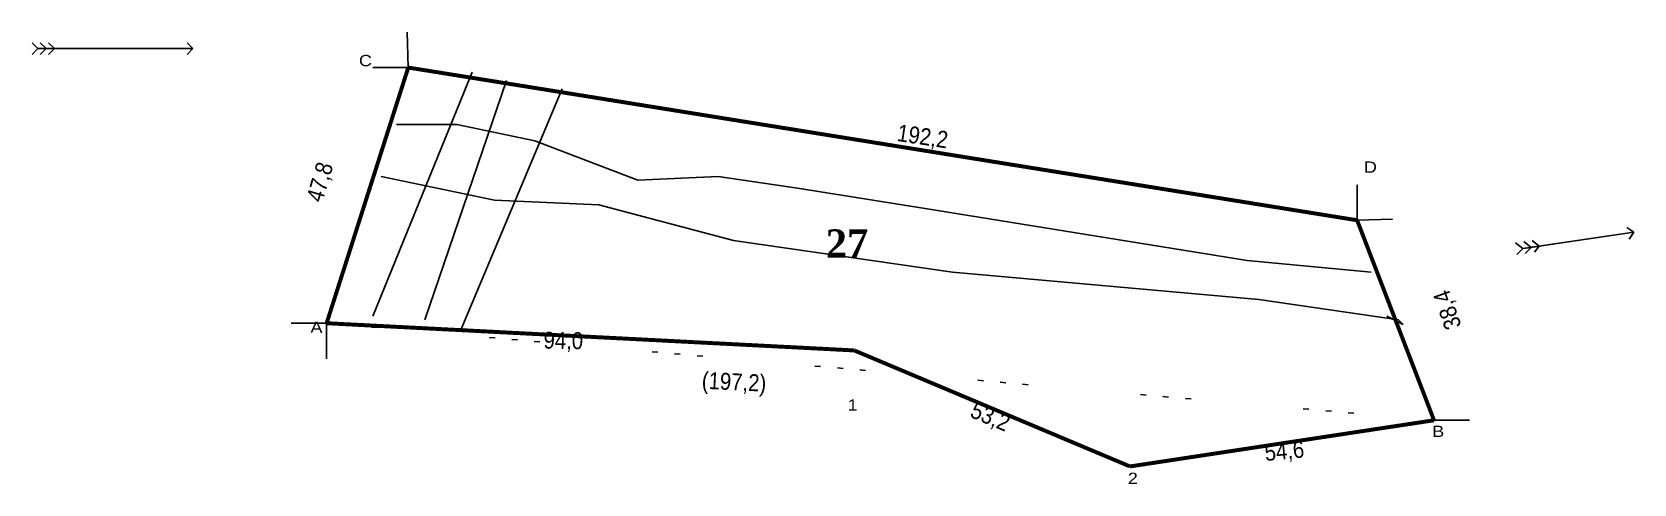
# Model space of a CAD drawing. Header units: metres. Extents: x 67 to 351, y 285 to 365.
import ezdxf
from ezdxf.enums import TextEntityAlignment as Align

# ---------------------------------------------------------------- set-up
doc = ezdxf.new("R2010")
doc.units = ezdxf.units.M
doc.linetypes.add('CHAINLINE', pattern=[29, -10, 1, -3, 1, -3, 1, -10])
for name, color, linetype in [('BLUE_STROKES', 5, 'Continuous'), ('BOUNDARY_DIMENSIONS', 220, 'Continuous'), ('CHAIN_LINES', 251, 'CHAINLINE'), ('CHAINLINE_DIMENSIONS', 251, 'Continuous'), ('SEPARATION_LINE', 7, 'Continuous'), ('STONES', 7, 'Continuous'), ('SURVEY_NUMBER', 1, 'Continuous')]:
    doc.layers.add(name, color=color, linetype=linetype)
doc.layers.add('BOUNDARY', color=1, linetype='Continuous', lineweight=100)
doc.styles.add('TIMES_NEW_ROMAN', font='timesbd.ttf')

msp = doc.modelspace()

# ---------------------------------------------------------------- linework, layer by layer
at = {"layer": 'BLUE_STROKES'}
for points in [[(68.033196, 362.21377500000006), (66.98330100000001, 363.26367000000005)], [(66.98330100000001, 363.26367000000005), (68.033196, 362.21377500000006)], [(68.033196, 362.21377500000006), (66.98330100000001, 361.16388000000006)], [(68.033196, 362.21377500000006), (95.540445, 362.21377500000006)], [(69.503049, 362.21377500000006), (68.033196, 362.21377500000006)], [(69.503049, 362.21377500000006), (68.45315400000001, 363.26367000000005)], [(68.45315400000001, 363.26367000000005), (69.503049, 362.21377500000006)], [(69.503049, 362.21377500000006), (68.45315400000001, 361.16388000000006)], [(68.45315400000001, 361.16388000000006), (69.503049, 362.21377500000006)], [(70.972902, 362.21377500000006), (69.503049, 362.21377500000006)], [(70.972902, 362.21377500000006), (69.92300700000001, 363.26367000000005)], [(69.92300700000001, 363.26367000000005), (70.972902, 362.21377500000006)], [(70.972902, 362.21377500000006), (69.92300700000001, 361.16388000000006)], [(69.92300700000001, 361.16388000000006), (70.972902, 362.21377500000006)], [(95.540445, 362.21377500000006), (70.972902, 362.21377500000006)], [(95.540445, 362.21377500000006), (94.49055000000001, 363.26367000000005)], [(94.49055000000001, 363.26367000000005), (95.540445, 362.21377500000006)], [(95.540445, 362.21377500000006), (94.49055000000001, 361.16388000000006)], [(94.49055000000001, 361.16388000000006), (95.540445, 362.21377500000006)], [(145.09548900000001, 358.01419500000003), (127.45725300000002, 314.75852100000003)], [(151.18488000000002, 356.54434200000003), (136.69632900000002, 314.12858400000005)], [(161.05389300000002, 355.074489), (142.99569900000003, 312.02879400000006)], [(131.656833, 348.775119), (142.36576200000002, 348.775119)], [(142.36576200000002, 348.775119), (156.224376, 345.835413)], [(156.224376, 345.835413), (174.49254900000003, 338.906106)], [(128.927106, 339.53604300000006), (149.08509, 335.33646300000004)], [(174.49254900000003, 338.906106), (188.77112100000002, 339.53604300000006)], [(188.77112100000002, 339.53604300000006), (202.83971400000001, 337.436253)], [(202.83971400000001, 337.436253), (225.51744600000004, 333.86661000000004)], [(149.08509, 335.33646300000004), (167.56324200000003, 334.496547)], [(167.56324200000003, 334.496547), (191.50084800000002, 328.19717700000007)], [(225.51744600000004, 333.86661000000004), (282.63173400000005, 324.627534)], [(351.29486700000007, 329.66703000000007), (350.03499300000004, 330.506946)], [(350.03499300000004, 330.506946), (351.29486700000007, 329.66703000000007)], [(191.50084800000002, 328.19717700000007), (230.34696300000002, 322.52774400000004)], [(331.556841, 326.72732400000007), (330.29696700000005, 327.77721900000006)], [(331.556841, 326.72732400000007), (351.29486700000007, 329.66703000000007)], [(333.026694, 326.93730300000004), (331.76682000000005, 327.98719800000003)], [(331.76682000000005, 327.98719800000003), (333.026694, 326.93730300000004)], [(334.496547, 327.147282), (333.026694, 326.93730300000004)], [(334.496547, 327.147282), (333.23667300000005, 328.19717700000007)], [(333.23667300000005, 328.19717700000007), (334.496547, 327.147282)], [(334.496547, 327.147282), (333.65663100000006, 326.097387)], [(333.65663100000006, 326.097387), (334.496547, 327.147282)], [(351.29486700000007, 329.66703000000007), (334.496547, 327.147282)], [(351.29486700000007, 329.66703000000007), (350.45495100000005, 328.40715600000004)], [(350.45495100000005, 328.40715600000004), (351.29486700000007, 329.66703000000007)], [(282.63173400000005, 324.627534), (304.67952900000006, 322.52774400000004)], [(331.556841, 326.72732400000007), (330.506946, 325.677429)], [(330.506946, 325.677429), (331.556841, 326.72732400000007)], [(333.026694, 326.93730300000004), (331.556841, 326.72732400000007)], [(333.026694, 326.93730300000004), (331.976799, 325.88740800000005)], [(331.976799, 325.88740800000005), (333.026694, 326.93730300000004)], [(230.34696300000002, 322.52774400000004), (284.73152400000004, 317.69822700000003)], [(284.73152400000004, 317.69822700000003), (309.509046, 314.12858400000005)], [(310.34896200000003, 313.28866800000003), (307.409256, 314.75852100000003)], [(309.509046, 314.12858400000005), (310.34896200000003, 313.28866800000003)]]:
    msp.add_lwpolyline(points, dxfattribs=at)
at = {"layer": 'BOUNDARY', "const_width": 0.7}
for points in [[(119.26807200000002, 313.49864700000006), (133.75662300000002, 358.85411100000005)], [(133.75662300000002, 358.85411100000005), (302.15978100000007, 331.76682000000005)], [(302.15978100000007, 331.76682000000005), (315.808416, 296.28036900000006)], [(212.91870600000001, 308.66913000000005), (119.26807200000002, 313.49864700000006)], [(261.843813, 288.09118800000005), (212.91870600000001, 308.66913000000005)], [(315.808416, 296.28036900000006), (261.843813, 288.09118800000005)]]:
    msp.add_lwpolyline(points, dxfattribs=at)
at = {"layer": 'CHAIN_LINES', "linetype": 'CHAINLINE'}
msp.add_lwpolyline([(119.26807200000002, 313.49864700000006), (315.808416, 296.28036900000006)], dxfattribs=at)
at = {"layer": 'SEPARATION_LINE'}
for points in [[(133.75662300000002, 358.85411100000005), (133.54664400000001, 365.15348100000006)], [(133.75662300000002, 358.85411100000005), (127.45725300000002, 358.85411100000005)], [(302.15978100000007, 331.76682000000005), (302.15978100000007, 338.06619000000006)], [(302.15978100000007, 331.76682000000005), (308.459151, 331.976799)], [(119.26807200000002, 313.49864700000006), (112.96870200000001, 313.49864700000006)], [(119.26807200000002, 313.49864700000006), (119.26807200000002, 307.19927700000005)], [(315.808416, 296.28036900000006), (322.10778600000003, 296.28036900000006)]]:
    msp.add_lwpolyline(points, dxfattribs=at)

# ---------------------------------------------------------------- texts
at = {"layer": 'BOUNDARY_DIMENSIONS', "width": 0.9}
for s, rotation, p in [('192,2', -8.546960007344211, (225.05443871649172, 346.66378169293216)), ('47,8', 73.52311860631204, (118.04179540896608, 338.55649557879644)), ('38,4', 109.44003482817618, (318.1412796141358, 315.8483125226441)), ('94,0', -0.9340875539691632, (161.27857206793215, 310.44450603350833)), ('53,2', -22.83365417791754, (237.09148745471194, 296.9565080443726)), ('54,6', 5.403791360249714, (289.2418688188477, 290.8650152037964))]:
    msp.add_text(s, height=3, rotation=rotation, dxfattribs=at).set_placement(p, align=Align.MIDDLE_CENTER)
at = {"layer": 'CHAINLINE_DIMENSIONS', "width": 0.9}
msp.add_text('(197,2)', height=3, rotation=-2.726310993906266, dxfattribs=at).set_placement((191.58904199954227, 303.11308104620366), align=Align.MIDDLE_CENTER)
at = {"layer": 'STONES', "width": 1.2}
for s, rotation, p in [('C', -0.7848246029918882, (126.15643155706789, 360.09613217120364)), ('A', -0.6095065766751959, (117.46750591983033, 312.7952224764405))]:
    msp.add_text(s, height=2, rotation=rotation, dxfattribs=at).set_placement(p, align=Align.MIDDLE_CENTER)
for s, p in [('D', (304.5188919891358, 341.19802217120366)), ('1', (212.62893395471195, 298.99224317120365)), ('B', (316.55804256793215, 294.31707047644045)), ('2', (262.35721319293214, 285.9850924782715))]:
    msp.add_text(s, height=2, dxfattribs=at).set_placement(p, align=Align.MIDDLE_CENTER)
at = {"layer": 'SURVEY_NUMBER', "style": 'TIMES_NEW_ROMAN'}
msp.add_text('27', height=5, dxfattribs=at).set_placement((211.62365821060183, 327.6454694809571), align=Align.MIDDLE_CENTER)

doc.saveas('drawing.dxf')
